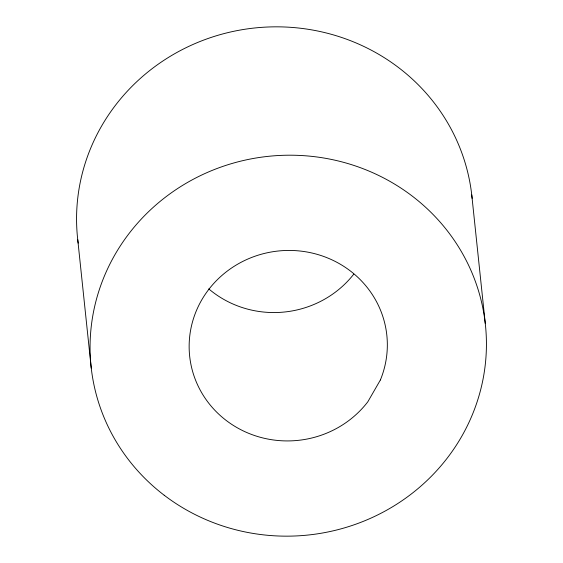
<?xml version="1.0" encoding="UTF-8"?>
<svg xmlns="http://www.w3.org/2000/svg" width="563" height="563" viewBox="0 0 563 563"><rect width="100%" height="100%" fill="white"/><g stroke="black" fill="none" stroke-linecap="round" stroke-linejoin="round"><path stroke-width="0.84" d="M471.759 194.939L485.25 323.303M77.75 239.697L91.241 368.061M78.173 243.132A198.275 190.4 -6 0 1 253.132 28.15A198.275 190.4 -6 0 1 472.118 198.387M353.782 274.132A99.137 95.196 -6 0 1 208.767 288.903M380.384 379.983L367.808 401.813A99.137 95.196 -6 0 1 201.082 391.7A99.137 95.196 -6 0 1 282.359 250.655A99.137 95.196 -6 0 1 380.384 379.983M164.234 495.264A198.275 190.4 -6 0 0 484.131 373.03A198.275 190.4 -6 0 0 216.375 168.752A198.275 190.4 -6 0 0 164.234 495.264"/></g></svg>
